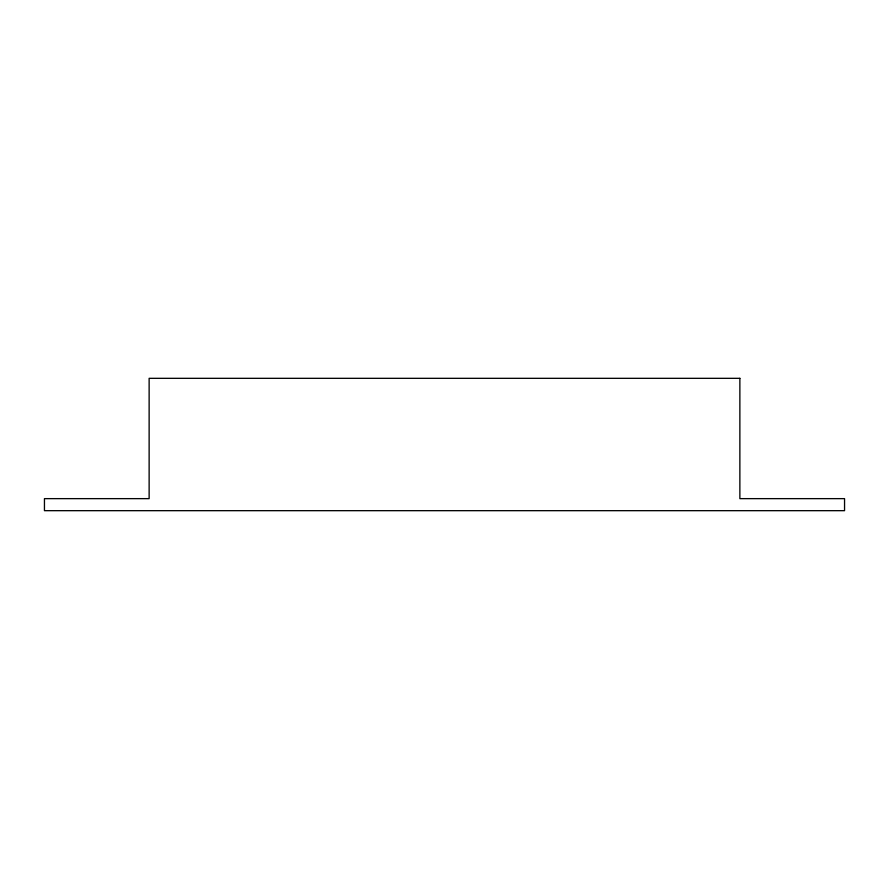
<?xml version="1.0" encoding="UTF-8"?>
<svg xmlns="http://www.w3.org/2000/svg" width="889" height="889" viewBox="0 0 889 889"><rect width="100%" height="100%" fill="white"/><g stroke="black" fill="none" stroke-linecap="round" stroke-linejoin="round"><path stroke-width="1.33" d="M739.87 378.325L149.13 378.325L149.13 498.64L44.45 498.64L44.45 510.675L844.55 510.675L844.55 498.64L739.87 498.64L739.87 378.325"/></g></svg>
